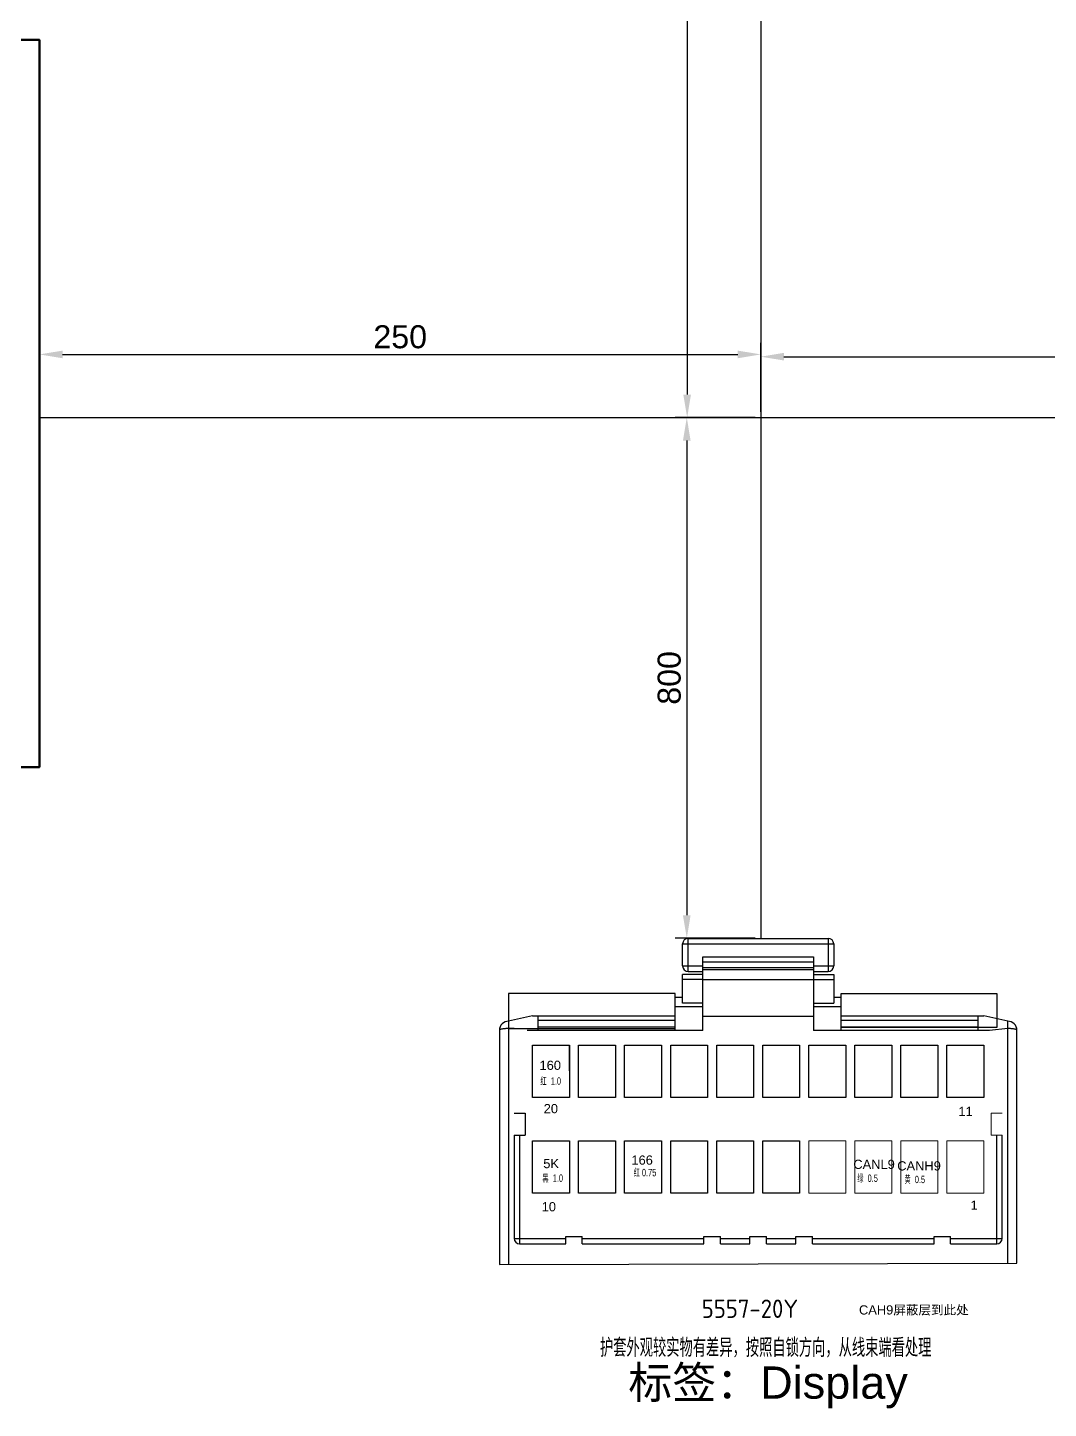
# Model space of a CAD drawing. Header units: millimetres. Extents: x 62 to 1873, y 998 to 1938.
# Drawn here: x 484 to 594.8, y 1203.7 to 1353.7 of the extents above; entities that cross this region are included whole.
import ezdxf

# ---------------------------------------------------------------- set-up
doc = ezdxf.new("R2010")
doc.units = ezdxf.units.MM
doc.layers.add('1轮廓实线层', color=7, linetype='Continuous', lineweight=50)
doc.layers.add('AM60', color=3, linetype='Continuous', lineweight=25)
doc.layers.add('线色线径', color=1, linetype='Continuous')
doc.styles.add('ISO Proportional', font='isocp.shx', dxfattribs={"bigfont": 'gbcbig.shx'})
doc.styles.get("Standard").update_dxf_attribs({"font": 'arial.ttf'})
doc.dimstyles.new('ISO-25', dxfattribs={"dimtxt": 2.5, "dimasz": 2.5, "dimexe": 1.25, "dimexo": 0.625, "dimtad": 1, "dimtxsty": 'Standard', "dimcen": 2.5, "dimadec": 0, "dimazin": 0, "dimtfac": 1, "dimtmove": 0, "dimatfit": 3, "dimfxl": 1, "dimarcsym": 0})

# ---------------------------------------------------------------- blocks, each defined once
blk = doc.blocks.new('A$C0bc29aab')
at = {"layer": 'AM60', "linetype": 'Continuous'}
for p, q in [((19.9, 38.22), (19.9, 40.62)), ((19.9, 40.62), (36.3, 40.62)), ((20.5, 37.62), (20.5, 41.22)), ((20.5, 41.22), (35.7, 41.22)), ((35.7, 41.22), (35.7, 37.62)), ((36.3, 40.62), (36.3, 38.22)), ((22.1, 31.22), (22.1, 39.22)), ((22.1, 39.22), (34.1, 39.22)), ((34.1, 39.22), (34.1, 31.22)), ((19.9, 38.22), (22.1, 38.22)), ((20.5, 37.62), (22.1, 37.62)), ((34.1, 38.62), (22.1, 38.62)), ((34.1, 38.02), (22.1, 38.02)), ((22.1, 37.82), (34.1, 37.82)), ((34.1, 38.22), (36.3, 38.22)), ((34.1, 37.62), (35.7, 37.62)), ((19.9, 34.17), (19.9, 37.28)), ((22.1, 37.28), (19.9, 37.28)), ((22.1, 36.74), (19.9, 36.74)), ((22.1, 36.76), (34.1, 36.76)), ((34.1, 37.28), (36.3, 37.28)), ((34.1, 36.74), (36.3, 36.74)), ((36.3, 37.28), (36.3, 34.17)), ((19.1, 31.22), (19.1, 35.22)), ((19.1, 34.82), (19.9, 34.82)), ((36.3, 34.82), (37.1, 34.82)), ((37.1, 31.22), (37.1, 35.22)), ((19.1, 33.82), (22.1, 33.82)), ((22.1, 34.17), (19.9, 34.17)), ((34.1, 34.17), (36.3, 34.17)), ((34.1, 33.82), (37.1, 33.82)), ((3.6, 32.82), (1, 32.22)), ((1, 32.22), (1, 5.78)), ((3.6, 32.82), (19.1, 32.82)), ((4.2, 31.22), (4.2, 32.82)), ((4.2, 32.32), (19.1, 32.32)), ((4.2, 31.61), (19.1, 31.61)), ((22.1, 32.77), (34.1, 32.77)), ((37.1, 32.82), (52.6, 32.82)), ((37.1, 32.32), (52, 32.32)), ((37.1, 31.61), (52, 31.61)), ((52, 31.22), (52, 32.82)), ((55.2, 32.22), (52.6, 32.82)), ((55.2, 5.94), (55.2, 32.22)), ((0, 31.22), (0, 5.78)), ((1.6, 31.42), (1, 31.42)), ((22.1, 31.22), (3, 31.22)), ((53.2, 31.22), (34.1, 31.22)), ((55.2, 31.42), (53.2, 31.22)), ((56.2, 5.94), (56.2, 31.22)), ((7.6, 26.82), (7.6, 29.62)), ((1.6, 22.22), (2.8, 22.22)), ((2.8, 22.22), (2.8, 19.82)), ((1.6, 19.82), (1.6, 8.62)), ((1.6, 19.82), (2.8, 19.82)), ((2.2, 19.82), (2.2, 8.02)), ((54, 8.02), (54, 19.82)), ((54.6, 8.62), (54.6, 19.82)), ((1.6, 8.62), (7.2, 8.62)), ((2.2, 8.02), (7.2, 8.02)), ((7.2, 8.02), (7.2, 8.82)), ((7.2, 8.82), (9, 8.82)), ((9, 8.02), (9, 8.82)), ((9, 8.62), (22.2, 8.62)), ((9, 8.02), (22.2, 8.02)), ((22.2, 8.82), (24, 8.82)), ((22.2, 8.02), (22.2, 8.82)), ((24, 8.02), (24, 8.82)), ((24, 8.62), (27.2, 8.62)), ((24, 8.02), (27.2, 8.02)), ((27.2, 8.82), (29, 8.82)), ((27.2, 8.02), (27.2, 8.82)), ((29, 8.02), (29, 8.82)), ((29, 8.62), (32.2, 8.62)), ((29, 8.02), (32.2, 8.02)), ((32.2, 8.82), (34, 8.82)), ((32.2, 8.02), (32.2, 8.82)), ((34, 8.02), (34, 8.82)), ((34, 8.62), (47.2, 8.62)), ((34, 8.02), (47.2, 8.02)), ((47.2, 8.82), (49, 8.82)), ((47.2, 8.02), (47.2, 8.82)), ((49, 8.02), (49, 8.82)), ((49, 8.62), (54.6, 8.62)), ((49, 8.02), (54, 8.02)), ((0, 5.78), (56.2, 5.94))]:
    blk.add_line(p, q, dxfattribs=at)
at = {"layer": 'AM60', "lineweight": 5}
for p, q in [((53.4, 22.22), (54.6, 22.22)), ((53.4, 19.82), (53.4, 22.22)), ((53.4, 19.82), (54.6, 19.82))]:
    blk.add_line(p, q, dxfattribs=at)
at = {"layer": 'AM60', "linetype": 'Continuous'}
for points in [[(1, 31.42), (19.1, 31.42), (19.1, 35.22), (1, 35.22)], [(54, 31.54), (37.1, 31.54), (37.1, 35.22), (54, 35.22)]]:
    blk.add_lwpolyline(points, close=True, dxfattribs=at)
at = {"layer": 'AM60'}
for points in [[(3.6, 29.62), (7.6, 29.62), (7.6, 23.92), (3.6, 23.92)], [(8.6, 29.62), (12.6, 29.62), (12.6, 23.92), (8.6, 23.92)], [(13.6, 29.62), (17.6, 29.62), (17.6, 23.92), (13.6, 23.92)], [(18.6, 29.62), (22.6, 29.62), (22.6, 23.92), (18.6, 23.92)], [(23.6, 29.62), (27.6, 29.62), (27.6, 23.92), (23.6, 23.92)], [(28.6, 29.62), (32.6, 29.62), (32.6, 23.92), (28.6, 23.92)], [(33.6, 29.62), (37.6, 29.62), (37.6, 23.92), (33.6, 23.92)], [(38.6, 29.62), (42.6, 29.62), (42.6, 23.92), (38.6, 23.92)], [(43.6, 29.62), (47.6, 29.62), (47.6, 23.92), (43.6, 23.92)], [(48.6, 29.62), (52.6, 29.62), (52.6, 23.92), (48.6, 23.92)], [(3.6, 19.22), (7.6, 19.22), (7.6, 13.52), (3.6, 13.52)], [(8.6, 19.22), (12.6, 19.22), (12.6, 13.52), (8.6, 13.52)], [(13.6, 19.22), (17.6, 19.22), (17.6, 13.52), (13.6, 13.52)], [(18.6, 19.22), (22.6, 19.22), (22.6, 13.52), (18.6, 13.52)], [(23.6, 19.22), (27.6, 19.22), (27.6, 13.52), (23.6, 13.52)], [(28.6, 19.22), (32.6, 19.22), (32.6, 13.52), (28.6, 13.52)]]:
    blk.add_lwpolyline(points, close=True, dxfattribs=at)
at = {"layer": 'AM60', "lineweight": 5}
for points in [[(33.6, 19.22), (37.6, 19.22), (37.6, 13.52), (33.6, 13.52)], [(38.6, 19.22), (42.6, 19.22), (42.6, 13.52), (38.6, 13.52)], [(43.6, 19.22), (47.6, 19.22), (47.6, 13.52), (43.6, 13.52)], [(48.6, 19.22), (52.6, 19.22), (52.6, 13.52), (48.6, 13.52)]]:
    blk.add_lwpolyline(points, close=True, dxfattribs=at)
at = {"layer": 'AM60', "linetype": 'Continuous'}
for centre, radius, start, end in [((20.5, 40.62), 0.6, 90, 180), ((35.7, 40.62), 0.6, 0, 90), ((20.5, 38.22), 0.6, 180, 270), ((35.7, 38.22), 0.6, 270, 0), ((1, 31.22), 1, 90, 180.0708), ((55.2, 31.22), 1, 359.9329, 90), ((2.2, 8.62), 0.6, 180, 270), ((54, 8.62), 0.6, 270, 0)]:
    blk.add_arc(centre, radius, start, end, dxfattribs=at)
for points, knots in [([(1, 31.42), (0.94, 31.42), (0.81, 31.42), (0.62, 31.41), (0.45, 31.39), (0.32, 31.37), (0.23, 31.35), (0.17, 31.34), (0.12, 31.32), (0.08, 31.3), (0.04, 31.28), (0.02, 31.27), (0, 31.25), (0, 31.23), (0, 31.22)], [0, 0, 0, 0, 0.187574, 0.367878, 0.533983, 0.679957, 0.743843, 0.800983, 0.851078, 0.893964, 0.92959, 0.958079, 0.980477, 1, 1, 1, 1]), ([(56.2, 31.22), (56.2, 31.23), (56.2, 31.25), (56.18, 31.27), (56.16, 31.28), (56.12, 31.3), (56.08, 31.32), (56.03, 31.34), (55.97, 31.35), (55.88, 31.37), (55.75, 31.39), (55.58, 31.41), (55.4, 31.42), (55.27, 31.42), (55.2, 31.42)], [0, 0, 0, 0, 0.019498, 0.041902, 0.070401, 0.106029, 0.148912, 0.199008, 0.25615, 0.320037, 0.466012, 0.632119, 0.812425, 1, 1, 1, 1])]:
    blk.add_open_spline(points, degree=3, knots=knots, dxfattribs=at)
at = {"layer": 'AM60', "color": 1}
for s, p in [('20', (4.81, 22.22)), ('11', (49.84, 21.92)), ('10', (4.59, 11.56)), ('1', (51.16, 11.73))]:
    blk.add_text(s, height=1, dxfattribs=at).set_placement(p)
at = {"layer": 'AM60', "color": 3, "style": 'ISO Proportional'}
blk.add_text('5557-20Y', height=2, dxfattribs=at).set_placement((21.97, -0.02))
blk = doc.blocks.new('*D185')
at = {"color": 0, "lineweight": -2, "transparency": 16777216}
for p, q in [((563, 1531.45), (554.38, 1531.45)), ((555.63, 1528.95), (555.63, 1313.84)), ((563, 1311.34), (554.38, 1311.34))]:
    blk.add_line(p, q, dxfattribs=at)
at = {"color": 0, "transparency": 16777216}
for points in [[(555.21, 1528.95), (556.04, 1528.95), (555.63, 1531.45)], [(555.21, 1313.84), (556.04, 1313.84), (555.63, 1311.34)]]:
    blk.add_solid(points, dxfattribs=at)
at = {"layer": 'Defpoints', "color": 0, "transparency": 16777216}
for p in [(563.63, 1531.45), (555.63, 1311.34), (563.63, 1311.34)]:
    blk.add_point(p, dxfattribs=at)
at = {"color": 3, "transparency": 16777216, "insert": (553.72, 1421.4), "char_height": 2.5, "attachment_point": 5, "rotation": 90}
blk.add_mtext('5200', dxfattribs=at)
blk = doc.blocks.new('*D186')
at = {"color": 0, "lineweight": -2, "transparency": 16777216}
for p, q in [((485.3, 1311.96), (485.3, 1319.45)), ((563.63, 1311.96), (563.63, 1319.45)), ((487.8, 1318.2), (561.13, 1318.2))]:
    blk.add_line(p, q, dxfattribs=at)
at = {"color": 0, "transparency": 16777216}
for points in [[(487.8, 1318.61), (487.8, 1317.78), (485.3, 1318.2)], [(561.13, 1318.61), (561.13, 1317.78), (563.63, 1318.2)]]:
    blk.add_solid(points, dxfattribs=at)
at = {"layer": 'Defpoints', "color": 0, "transparency": 16777216}
for p in [(563.63, 1318.2), (485.3, 1311.34), (563.63, 1311.34)]:
    blk.add_point(p, dxfattribs=at)
at = {"color": 3, "transparency": 16777216, "insert": (524.47, 1320.1), "char_height": 2.5, "attachment_point": 5}
blk.add_mtext('250', dxfattribs=at)
blk = doc.blocks.new('*D187')
at = {"color": 0, "lineweight": -2, "transparency": 16777216}
for p, q in [((563, 1311.34), (554.34, 1311.34)), ((555.59, 1308.84), (555.59, 1257.26)), ((563, 1254.76), (554.34, 1254.76))]:
    blk.add_line(p, q, dxfattribs=at)
at = {"color": 0, "transparency": 16777216}
for points in [[(555.17, 1308.84), (556, 1308.84), (555.59, 1311.34)], [(555.17, 1257.26), (556, 1257.26), (555.59, 1254.76)]]:
    blk.add_solid(points, dxfattribs=at)
at = {"layer": 'Defpoints', "color": 0, "transparency": 16777216}
for p in [(563.63, 1311.34), (555.59, 1254.76), (563.63, 1254.76)]:
    blk.add_point(p, dxfattribs=at)
at = {"color": 3, "transparency": 16777216, "insert": (553.69, 1283.05), "char_height": 2.5, "attachment_point": 5, "rotation": 90}
blk.add_mtext('800', dxfattribs=at)
blk = doc.blocks.new('*D188')
at = {"color": 0, "lineweight": -2, "transparency": 16777216}
for p, q in [((563.63, 1311.96), (563.63, 1319.2)), ((642.42, 1311.96), (642.42, 1319.2)), ((566.13, 1317.95), (639.92, 1317.95))]:
    blk.add_line(p, q, dxfattribs=at)
at = {"color": 0, "transparency": 16777216}
for points in [[(566.13, 1318.37), (566.13, 1317.54), (563.63, 1317.95)], [(639.92, 1318.37), (639.92, 1317.54), (642.42, 1317.95)]]:
    blk.add_solid(points, dxfattribs=at)
at = {"layer": 'Defpoints', "color": 0, "transparency": 16777216}
for p in [(642.42, 1317.95), (563.63, 1311.34), (642.42, 1311.34)]:
    blk.add_point(p, dxfattribs=at)
at = {"color": 3, "transparency": 16777216, "insert": (603.03, 1319.85), "char_height": 2.5, "attachment_point": 5}
blk.add_mtext('100', dxfattribs=at)

msp = doc.modelspace()

# ---------------------------------------------------------------- linework, layer by layer
for p, q in [((563.63, 1594.474), (563.63, 1254.756)), ((485.301, 1311.338), (1452.792, 1311.338))]:
    msp.add_line(p, q)
at = {"layer": '1轮廓实线层', "color": 2}
msp.add_lwpolyline([(409.62, 1352.369), (485.301, 1352.369), (485.301, 1273.365), (409.62, 1273.365)], close=True, dxfattribs=at)

# ---------------------------------------------------------------- block references
msp.add_blockref('A$C0bc29aab', (535.24, 1213.531))

# ---------------------------------------------------------------- texts
at = {"layer": 'AM60', "lineweight": 5}
for s, p in [('166', (549.576, 1230.162)), ('CANL9', (573.672, 1229.7)), ('CANH9', (578.441, 1229.533))]:
    msp.add_text(s, height=1, dxfattribs=at).set_placement(p)
at = {"layer": 'AM60', "color": 3, "style": 'ISO Proportional'}
msp.add_text('护套外观较实物有差异，按照自锁方向，从线束端看处理', height=2, dxfattribs=at).set_placement((546.157, 1209.275))
at = {"layer": 'AM60', "lineweight": 5, "char_height": 1, "attachment_point": 1}
for s, insert, width in [('160', (539.595, 1241.462), 2.90576), ('5K', (540.005, 1230.782), 2.90576), ('CAH9{\\fSimSun|b0|i0|c134|p2;屏蔽层到此处}', (574.285, 1214.881), 12.85615)]:
    msp.add_mtext(s, dxfattribs=dict(at, insert=insert, width=width))
at = {"layer": 'AM60', "insert": (549.236, 1208.237), "char_height": 3.5, "attachment_point": 1}
msp.add_mtext_dynamic_manual_height_columns('{\\fSimSun|b0|i0|c134|p2;\\C3;标签：\\fArial|b0|i0|c0|p34;Display}', width=66.92058, gutter_width=12.5, heights=[35.837], dxfattribs=at)
at = {"layer": '线色线径', "lineweight": 5, "width": 0.6}
for s, p in [('红  1.0', (539.699, 1238.851)), ('黑  1.0', (539.914, 1228.301)), ('红 0.75', (549.823, 1228.905)), ('绿  0.5', (574.102, 1228.292)), ('黄  0.5', (579.228, 1228.157))]:
    msp.add_text(s, height=0.8, dxfattribs=at).set_placement(p)

# ---------------------------------------------------------------- dimensions: what is measured, and where the dimension line sits
at = {"color": 1}
for base, p1, p2, text, picture, middle in [((555.626, 1311.338), (563.63, 1531.454), (563.63, 1311.338), '5200', '*D185', (553.725, 1421.396)), ((555.587, 1254.756), (563.63, 1311.338), (563.63, 1254.756), '800', '*D187', (553.686, 1283.047))]:
    dim = msp.add_linear_dim(base=base, p1=p1, p2=p2, angle=90, text=text, dimstyle='ISO-25', override={"dimclrt": 3}, dxfattribs=at)
    dim.commit()
    dim.dimension.update_dxf_attribs({"geometry": picture, "text_midpoint": middle})
for base, p1, p2, text, picture, middle in [((563.63, 1318.196), (485.301, 1311.338), (563.63, 1311.338), '250', '*D186', (524.466, 1320.097)), ((642.421, 1317.953), (563.63, 1311.338), (642.421, 1311.338), '100', '*D188', (603.026, 1319.854))]:
    dim = msp.add_linear_dim(base=base, p1=p1, p2=p2, text=text, dimstyle='ISO-25', override={"dimclrt": 3}, dxfattribs=at)
    dim.commit()
    dim.dimension.update_dxf_attribs({"geometry": picture, "text_midpoint": middle})

doc.saveas('drawing.dxf')
